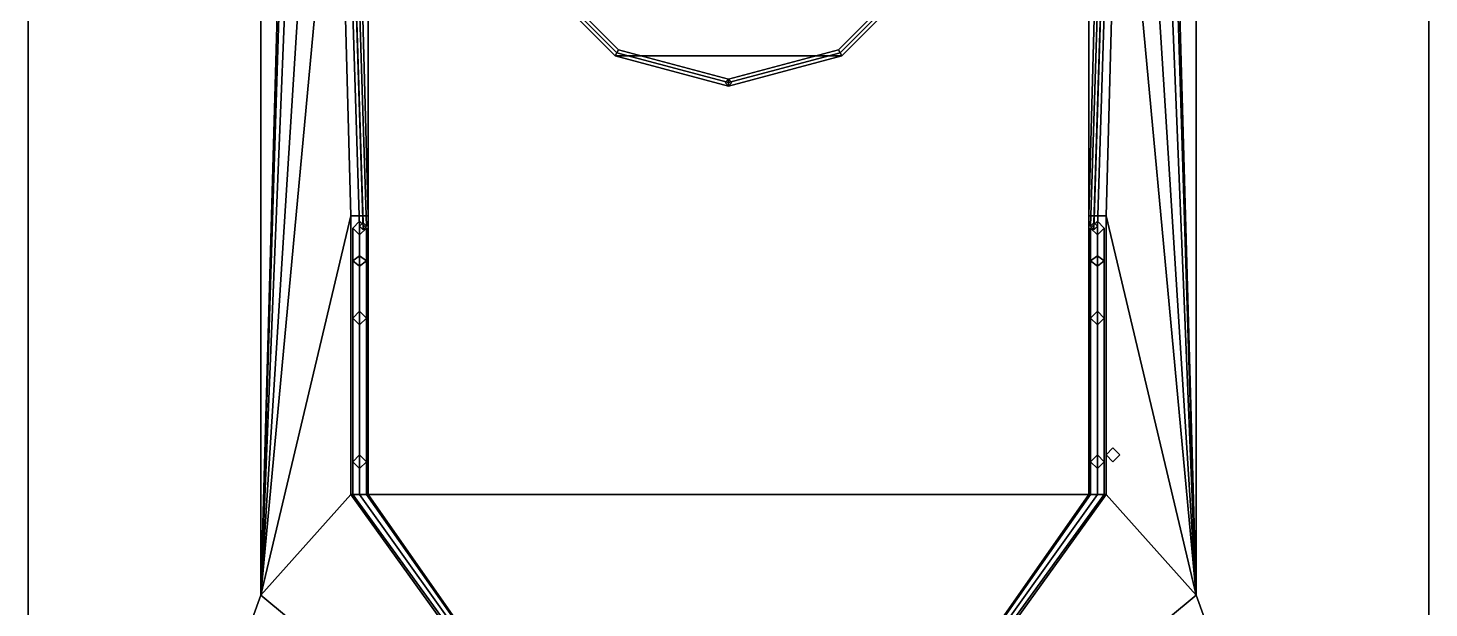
# Model space of a CAD drawing. Extents: x -4 to 4, y -35.9 to 36.
# Drawn here: x -4.05 to 4.05, y 13.63 to 16.99 of the extents above; entities that cross this region are included whole.
import ezdxf

# ---------------------------------------------------------------- set-up
doc = ezdxf.new("R2010")
doc.units = 0
doc.layers.add('SUPERSTRUCTURE', color=3, linetype='CONTINUOUS')

msp = doc.modelspace()

# ---------------------------------------------------------------- linework, layer by layer
at = {"layer": 'SUPERSTRUCTURE'}
for points in [[(-4.045, 27.32, 3.13), (-4.045, 9.4, 3.13), (-4.045, 10, 5.69), (-4.045, 26.4, 5.69)], [(-4.045, 27.32, 2.99), (-4.045, 9.4, 2.99), (-4.045, 9.4, 3.13), (-4.045, 27.32, 3.13)], [(4.045, 10, 5.69), (4.045, 9.4, 3.13), (4.045, 27.32, 3.13), (4.045, 26.4, 5.69)], [(4.045, 9.4, 3.13), (4.045, 9.4, 2.99), (4.045, 27.32, 2.99), (4.045, 27.32, 3.13)], [(-4.045, 26.4, 5.69), (-4.045, 10, 5.69), (-2.7, 13.71, 5.69), (-2.7, 24.09, 5.69)], [(2.7, 24.09, 5.69), (2.7, 13.71, 5.69), (4.045, 10, 5.69), (4.045, 26.4, 5.69)], [(-2.493, 22.84, 6.92), (-2.7, 24.09, 5.69), (-2.7, 13.71, 5.69), (-2.493, 21.11, 6.92)], [(2.7, 13.71, 5.69), (2.7, 24.09, 5.69), (2.493, 22.84, 6.92), (2.493, 21.11, 6.92)], [(-2.493, 21.11, 6.92), (-2.7, 13.71, 5.69), (-2.7, 13.71, 5.69), (-2.4829, 20.7, 6.98)], [(2.7, 13.71, 5.69), (2.7, 13.71, 5.69), (2.493, 21.11, 6.92), (2.4829, 20.7, 6.98)], [(-2.4829, 20.7, 6.98), (-2.7, 13.71, 5.69), (-2.7, 13.71, 5.69), (-2.4526, 19.8, 7.16)], [(2.7, 13.71, 5.69), (2.7, 13.71, 5.69), (2.4829, 20.7, 6.98), (2.4526, 19.8, 7.16)], [(-2.13, 15.84, 8.78), (-2.11, 15.82, 8.78), (-2.25, 20.32, 13.35), (-2.27, 20.27, 13.3)], [(-2.11, 15.86, 8.78), (-2.13, 15.84, 8.78), (-2.27, 20.27, 13.3), (-2.25, 20.32, 13.25)], [(-2.11, 15.82, 8.78), (-2.09, 15.84, 8.78), (-2.23, 20.27, 13.3), (-2.25, 20.32, 13.35)], [(-2.09, 15.84, 8.78), (-2.11, 15.86, 8.78), (-2.25, 20.32, 13.25), (-2.23, 20.27, 13.3)], [(2.09, 15.84, 8.78), (2.11, 15.82, 8.78), (2.25, 20.32, 13.35), (2.23, 20.27, 13.3)], [(2.11, 15.86, 8.78), (2.09, 15.84, 8.78), (2.23, 20.27, 13.3), (2.25, 20.32, 13.25)], [(2.11, 15.82, 8.78), (2.13, 15.84, 8.78), (2.27, 20.27, 13.3), (2.25, 20.32, 13.35)], [(2.13, 15.84, 8.78), (2.11, 15.86, 8.78), (2.25, 20.32, 13.25), (2.27, 20.27, 13.3)], [(-2.4526, 19.8, 7.16), (-2.7, 13.71, 5.69), (-2.7, 13.71, 5.69), (-2.3702, 18.94, 7.65)], [(2.7, 13.71, 5.69), (2.7, 13.71, 5.69), (2.4526, 19.8, 7.16), (2.3702, 18.94, 7.65)], [(-2.3702, 18.94, 7.65), (-2.7, 13.71, 5.69), (-2.7, 13.71, 5.69), (-2.2524, 18.54, 8.35)], [(2.7, 13.71, 5.69), (2.7, 13.71, 5.69), (2.3702, 18.94, 7.65), (2.2524, 18.54, 8.35)], [(-2.2524, 18.54, 8.35), (-2.7, 13.71, 5.69), (-2.7, 13.71, 5.69), (-2.18, 15.9, 8.78)], [(-2.08, 15.9, 8.78), (-2.1524, 18.54, 8.35), (-2.2524, 18.54, 8.35), (-2.18, 15.9, 8.78)], [(-2.08, 14.29, 7.59), (-2.08, 18.39, 7.59), (-2.1524, 18.54, 8.35), (-2.08, 15.9, 8.78)], [(2.1524, 18.54, 8.35), (2.08, 15.9, 8.78), (2.18, 15.9, 8.78), (2.2524, 18.54, 8.35)], [(2.08, 18.39, 7.59), (2.08, 14.29, 7.59), (2.08, 15.9, 8.78), (2.1524, 18.54, 8.35)], [(2.7, 13.71, 5.69), (2.7, 13.71, 5.69), (2.2524, 18.54, 8.35), (2.18, 15.9, 8.78)], [(2.08, 14.29, 7.59), (2.08, 18.39, 7.59), (-2.08, 18.39, 7.59), (-2.08, 14.29, 7.59)], [(-0.655, 16.8255, 10.27), (-0.645, 16.8428, 10.29), (-1.1172, 17.315, 10.29), (-1.1345, 17.305, 10.27)], [(-0.645, 16.8428, 10.25), (-0.655, 16.8255, 10.27), (-1.1345, 17.305, 10.27), (-1.1172, 17.315, 10.25)], [(-0.645, 16.8428, 10.29), (-0.635, 16.8601, 10.27), (-1.0999, 17.325, 10.27), (-1.1172, 17.315, 10.29)], [(-0.635, 16.8601, 10.27), (-0.645, 16.8428, 10.25), (-1.1172, 17.315, 10.25), (-1.0999, 17.325, 10.27)], [(1.1172, 17.315, 10.29), (1.0999, 17.325, 10.27), (0.635, 16.8601, 10.27), (0.645, 16.8428, 10.29)], [(1.0999, 17.325, 10.27), (1.1172, 17.315, 10.25), (0.645, 16.8428, 10.25), (0.635, 16.8601, 10.27)], [(1.1345, 17.305, 10.27), (1.1172, 17.315, 10.29), (0.645, 16.8428, 10.29), (0.655, 16.8255, 10.27)], [(1.1172, 17.315, 10.25), (1.1345, 17.305, 10.27), (0.655, 16.8255, 10.27), (0.645, 16.8428, 10.25)], [(-1.1345, 17.305, 9.43), (-0.655, 16.8255, 9.43), (-0.655, 16.8255, 9.69), (-1.1345, 17.305, 9.69)], [(0.655, 16.8255, 9.69), (1.1345, 17.305, 9.69), (-1.1345, 17.305, 9.69), (-0.655, 16.8255, 9.69)], [(0.655, 16.8255, 9.43), (1.1345, 17.305, 9.43), (1.1345, 17.305, 9.69), (0.655, 16.8255, 9.69)], [(0, 16.65, 10.27), (0, 16.67, 10.29), (-0.645, 16.8428, 10.29), (-0.655, 16.8255, 10.27)], [(0, 16.67, 10.25), (0, 16.65, 10.27), (-0.655, 16.8255, 10.27), (-0.645, 16.8428, 10.25)], [(0, 16.67, 10.29), (0, 16.69, 10.27), (-0.635, 16.8601, 10.27), (-0.645, 16.8428, 10.29)], [(0, 16.69, 10.27), (0, 16.67, 10.25), (-0.645, 16.8428, 10.25), (-0.635, 16.8601, 10.27)], [(0.645, 16.8428, 10.29), (0.635, 16.8601, 10.27), (0, 16.69, 10.27), (0, 16.67, 10.29)], [(0.635, 16.8601, 10.27), (0.645, 16.8428, 10.25), (0, 16.67, 10.25), (0, 16.69, 10.27)], [(0.655, 16.8255, 10.27), (0.645, 16.8428, 10.29), (0, 16.67, 10.29), (0, 16.65, 10.27)], [(0.645, 16.8428, 10.25), (0.655, 16.8255, 10.27), (0, 16.65, 10.27), (0, 16.67, 10.25)], [(-0.655, 16.8255, 9.43), (0, 16.65, 9.43), (0, 16.65, 9.69), (-0.655, 16.8255, 9.69)], [(0, 16.65, 9.69), (0.655, 16.8255, 9.69), (-0.655, 16.8255, 9.69), (0, 16.65, 9.69)], [(0, 16.65, 9.43), (0.655, 16.8255, 9.43), (0.655, 16.8255, 9.69), (0, 16.65, 9.69)], [(0, 16.69, 9.69), (-0.02, 16.67, 9.69), (-0.02, 16.67, 10.25), (0, 16.69, 10.27)], [(-0.02, 16.67, 9.69), (0, 16.65, 9.69), (0, 16.65, 10.27), (-0.02, 16.67, 10.25)], [(0.02, 16.67, 9.69), (0, 16.69, 9.69), (0, 16.69, 10.27), (0.02, 16.67, 10.25)], [(0, 16.65, 9.69), (0.02, 16.67, 9.69), (0.02, 16.67, 10.25), (0, 16.65, 10.27)], [(-2.7, 13.71, 5.69), (-2.7, 13.71, 5.69), (-2.18, 14.29, 8.78), (-2.18, 15.9, 8.78)], [(-2.08, 14.29, 8.78), (-2.08, 15.9, 8.78), (-2.18, 15.9, 8.78), (-2.18, 14.29, 8.78)], [(-2.13, 15.87, 9.09), (-2.17, 15.83, 9.09), (-2.17, 15.64, 9.34), (-2.13, 15.67, 9.38)], [(-2.13, 15.87, 8.78), (-2.17, 15.83, 8.78), (-2.17, 15.83, 9.09), (-2.13, 15.87, 9.09)], [(-2.09, 15.83, 9.09), (-2.13, 15.87, 9.09), (-2.13, 15.67, 9.38), (-2.09, 15.64, 9.34)], [(-2.09, 15.83, 8.78), (-2.13, 15.87, 8.78), (-2.13, 15.87, 9.09), (-2.09, 15.83, 9.09)], [(-2.08, 14.29, 7.59), (-2.08, 14.29, 7.59), (-2.08, 15.9, 8.78), (-2.08, 14.29, 8.78)], [(2.08, 15.9, 8.78), (2.08, 14.29, 8.78), (2.18, 14.29, 8.78), (2.18, 15.9, 8.78)], [(2.08, 14.29, 7.59), (2.08, 14.29, 7.59), (2.08, 14.29, 8.78), (2.08, 15.9, 8.78)], [(2.13, 15.87, 8.78), (2.09, 15.83, 8.78), (2.09, 15.83, 9.09), (2.13, 15.87, 9.09)], [(2.13, 15.87, 9.09), (2.09, 15.83, 9.09), (2.09, 15.64, 9.34), (2.13, 15.67, 9.38)], [(2.17, 15.83, 8.78), (2.13, 15.87, 8.78), (2.13, 15.87, 9.09), (2.17, 15.83, 9.09)], [(2.17, 15.83, 9.09), (2.13, 15.87, 9.09), (2.13, 15.67, 9.38), (2.17, 15.64, 9.34)], [(2.18, 14.29, 8.78), (2.7, 13.71, 5.69), (2.7, 13.71, 5.69), (2.18, 15.9, 8.78)], [(-2.17, 15.83, 9.09), (-2.13, 15.79, 9.09), (-2.13, 15.61, 9.3), (-2.17, 15.64, 9.34)], [(-2.17, 15.83, 8.78), (-2.13, 15.79, 8.78), (-2.13, 15.79, 9.09), (-2.17, 15.83, 9.09)], [(-2.13, 15.79, 9.09), (-2.09, 15.83, 9.09), (-2.09, 15.64, 9.34), (-2.13, 15.61, 9.3)], [(-2.13, 15.79, 8.78), (-2.09, 15.83, 8.78), (-2.09, 15.83, 9.09), (-2.13, 15.79, 9.09)], [(2.09, 15.83, 8.78), (2.13, 15.79, 8.78), (2.13, 15.79, 9.09), (2.09, 15.83, 9.09)], [(2.09, 15.83, 9.09), (2.13, 15.79, 9.09), (2.13, 15.61, 9.3), (2.09, 15.64, 9.34)], [(2.13, 15.79, 8.78), (2.17, 15.83, 8.78), (2.17, 15.83, 9.09), (2.13, 15.79, 9.09)], [(2.13, 15.79, 9.09), (2.17, 15.83, 9.09), (2.17, 15.64, 9.34), (2.13, 15.61, 9.3)], [(-2.17, 14.29, 9.34), (-2.13, 14.29, 9.38), (-2.13, 15.67, 9.38), (-2.17, 15.64, 9.34)], [(-2.13, 14.29, 9.3), (-2.17, 14.29, 9.34), (-2.17, 15.64, 9.34), (-2.13, 15.61, 9.3)], [(-2.13, 14.29, 9.38), (-2.09, 14.29, 9.34), (-2.09, 15.64, 9.34), (-2.13, 15.67, 9.38)], [(-2.09, 14.29, 9.34), (-2.13, 14.29, 9.3), (-2.13, 15.61, 9.3), (-2.09, 15.64, 9.34)], [(2.09, 14.29, 9.34), (2.13, 14.29, 9.38), (2.13, 15.67, 9.38), (2.09, 15.64, 9.34)], [(2.13, 14.29, 9.3), (2.09, 14.29, 9.34), (2.09, 15.64, 9.34), (2.13, 15.61, 9.3)], [(2.13, 14.29, 9.38), (2.17, 14.29, 9.34), (2.17, 15.64, 9.34), (2.13, 15.67, 9.38)], [(2.17, 14.29, 9.34), (2.13, 14.29, 9.3), (2.13, 15.61, 9.3), (2.17, 15.64, 9.34)], [(-2.13, 15.35, 8.78), (-2.17, 15.31, 8.78), (-2.17, 15.31, 9.34), (-2.13, 15.35, 9.3)], [(-2.17, 15.31, 8.78), (-2.13, 15.27, 8.78), (-2.13, 15.27, 9.3), (-2.17, 15.31, 9.34)], [(-2.09, 15.31, 8.78), (-2.13, 15.35, 8.78), (-2.13, 15.35, 9.3), (-2.09, 15.31, 9.34)], [(-2.13, 15.27, 8.78), (-2.09, 15.31, 8.78), (-2.09, 15.31, 9.34), (-2.13, 15.27, 9.3)], [(2.13, 15.35, 8.78), (2.09, 15.31, 8.78), (2.09, 15.31, 9.34), (2.13, 15.35, 9.3)], [(2.09, 15.31, 8.78), (2.13, 15.27, 8.78), (2.13, 15.27, 9.3), (2.09, 15.31, 9.34)], [(2.17, 15.31, 8.78), (2.13, 15.35, 8.78), (2.13, 15.35, 9.3), (2.17, 15.31, 9.34)], [(2.13, 15.27, 8.78), (2.17, 15.31, 8.78), (2.17, 15.31, 9.34), (2.13, 15.27, 9.3)], [(-2.13, 14.52, 8.78), (-2.17, 14.48, 8.78), (-2.17, 14.48, 9.34), (-2.13, 14.52, 9.3)], [(-2.09, 14.48, 8.78), (-2.13, 14.52, 8.78), (-2.13, 14.52, 9.3), (-2.09, 14.48, 9.34)], [(2.13, 14.52, 8.78), (2.09, 14.48, 8.78), (2.09, 14.48, 9.34), (2.13, 14.52, 9.3)], [(2.17, 14.48, 8.78), (2.13, 14.52, 8.78), (2.13, 14.52, 9.3), (2.17, 14.48, 9.34)], [(2.22, 14.56, 8.63), (2.18, 14.52, 8.63), (2.18, 14.52, 15.75), (2.22, 14.56, 15.75)], [(2.18, 14.52, 8.63), (2.22, 14.48, 8.63), (2.22, 14.48, 15.75), (2.18, 14.52, 15.75)], [(2.26, 14.52, 8.63), (2.22, 14.56, 8.63), (2.22, 14.56, 15.75), (2.26, 14.52, 15.75)], [(2.22, 14.48, 8.63), (2.26, 14.52, 8.63), (2.26, 14.52, 15.75), (2.22, 14.48, 15.75)], [(-2.17, 14.48, 8.78), (-2.13, 14.44, 8.78), (-2.13, 14.44, 9.3), (-2.17, 14.48, 9.34)], [(-2.13, 14.44, 8.78), (-2.09, 14.48, 8.78), (-2.09, 14.48, 9.34), (-2.13, 14.44, 9.3)], [(2.09, 14.48, 8.78), (2.13, 14.44, 8.78), (2.13, 14.44, 9.3), (2.09, 14.48, 9.34)], [(2.13, 14.44, 8.78), (2.17, 14.48, 8.78), (2.17, 14.48, 9.34), (2.13, 14.44, 9.3)], [(-2.7, 13.71, 5.69), (-1.57, 12.77, 5.69), (-1.44, 13.26, 8.78), (-2.18, 14.29, 8.78)], [(-1.43, 13.36, 8.78), (-2.08, 14.29, 8.78), (-2.18, 14.29, 8.78), (-1.44, 13.26, 8.78)], [(-1.43, 13.31, 9.3), (-1.43, 13.27, 9.34), (-2.17, 14.29, 9.34), (-2.13, 14.29, 9.3)], [(-1.43, 13.27, 9.34), (-1.43, 13.31, 9.38), (-2.13, 14.29, 9.38), (-2.17, 14.29, 9.34)], [(-1.43, 13.35, 9.34), (-1.43, 13.31, 9.3), (-2.13, 14.29, 9.3), (-2.09, 14.29, 9.34)], [(-1.43, 13.31, 9.38), (-1.43, 13.35, 9.34), (-2.09, 14.29, 9.34), (-2.13, 14.29, 9.38)], [(1.43, 13.36, 7.59), (2.08, 14.29, 7.59), (-2.08, 14.29, 7.59), (-1.43, 13.36, 7.59)], [(-1.43, 13.36, 7.59), (-2.08, 14.29, 7.59), (-2.08, 14.29, 8.78), (-1.43, 13.36, 8.78)], [(2.08, 14.29, 8.78), (1.43, 13.36, 8.78), (1.44, 13.26, 8.78), (2.18, 14.29, 8.78)], [(2.08, 14.29, 7.59), (1.43, 13.36, 7.59), (1.43, 13.36, 8.78), (2.08, 14.29, 8.78)], [(1.43, 13.35, 9.34), (1.43, 13.31, 9.38), (2.13, 14.29, 9.38), (2.09, 14.29, 9.34)], [(1.43, 13.31, 9.38), (1.43, 13.27, 9.34), (2.17, 14.29, 9.34), (2.13, 14.29, 9.38)], [(1.43, 13.27, 9.34), (1.43, 13.31, 9.3), (2.13, 14.29, 9.3), (2.17, 14.29, 9.34)], [(1.43, 13.31, 9.3), (1.43, 13.35, 9.34), (2.09, 14.29, 9.34), (2.13, 14.29, 9.3)], [(1.44, 13.26, 8.78), (1.57, 12.77, 5.69), (2.7, 13.71, 5.69), (2.18, 14.29, 8.78)], [(-4.045, 10, 5.69), (-4.045, 10, 5.69), (-1.57, 12.77, 5.69), (-2.7, 13.71, 5.69)], [(1.57, 12.77, 5.69), (4.045, 10, 5.69), (4.045, 10, 5.69), (2.7, 13.71, 5.69)]]:
    msp.add_3dface(points, dxfattribs=at)

doc.saveas('drawing.dxf')
